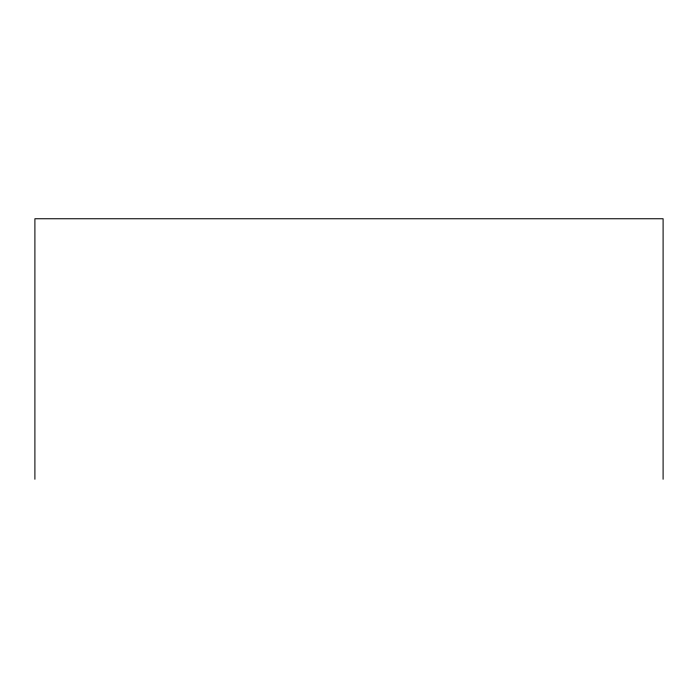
<?xml version="1.0" encoding="UTF-8"?>
<svg xmlns="http://www.w3.org/2000/svg" width="698" height="698" viewBox="0 0 698 698"><rect width="100%" height="100%" fill="white"/><g stroke="black" fill="none" stroke-linecap="round" stroke-linejoin="round"><path stroke-width="1.05" d="M663.1 479.247L663.1 218.753L34.9 218.753L34.9 479.247"/></g></svg>
